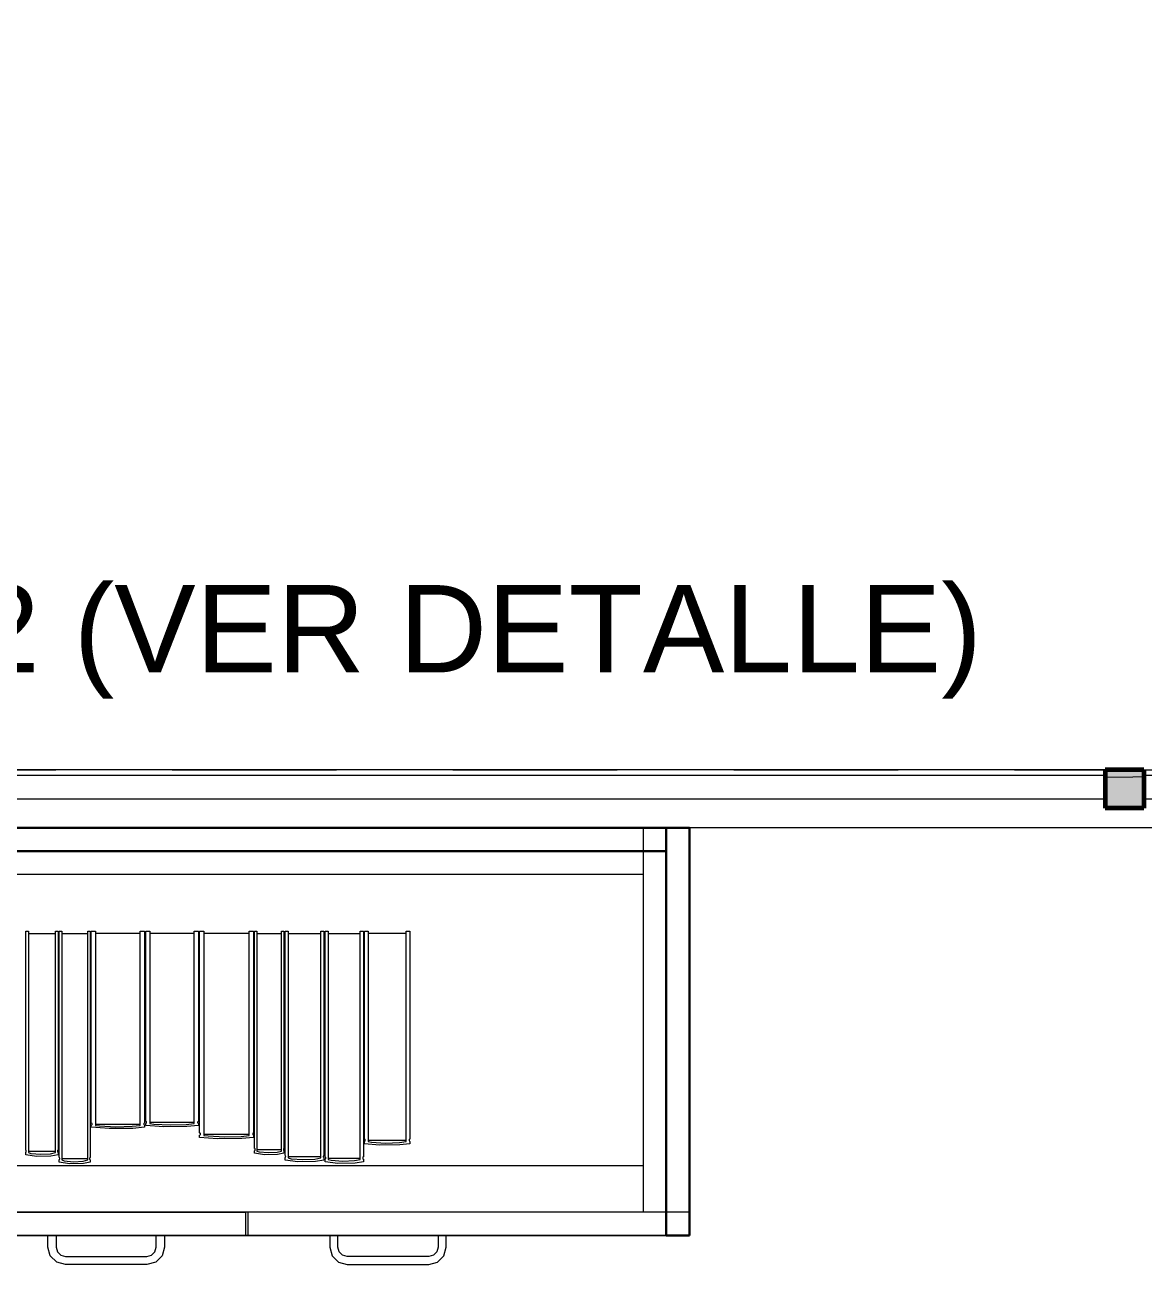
# Model space of a CAD drawing. Header units: inches. Extents: x -19 to 5698, y -728 to 92.
# Drawn here: x 319.276 to 320.237, y 16.956 to 18.04 of the extents above; entities that cross this region are included whole.
import ezdxf

# ---------------------------------------------------------------- set-up
doc = ezdxf.new("R2010")
doc.units = ezdxf.units.IN
doc.header["$MEASUREMENT"] = 0
doc.set_wipeout_variables(frame=1)
for name, pattern in [('HIDDEN', [0.375, 0.25, -0.125]), ('Hidden Line', [0.195611, 0.141111, -0.0545]), ('Wipeout_Contour', [1, 0, -1])]:
    doc.linetypes.add(name, pattern=pattern)
doc.layers.get('0').update_dxf_attribs({"color": 61})
doc.layers.add('00 conduct tomacorr', color=120, linetype='HIDDEN', lineweight=30)
for name, color, linetype in [('02 _ ARQ _ ZON _ Espacio.3D', 7, 'Continuous'), ('08 _ STR _ EXT _ 09 Vigas', 251, 'Continuous'), ('Acabado - Muros', 7, 'Continuous'), ('Interior - Mobiliario', 7, 'Continuous'), ('Notas - Etiquetas', 7, 'Continuous')]:
    doc.layers.add(name, color=color, linetype=linetype)
doc.styles.add('Estilo_Generado_4', font='swisse.ttf')
doc.dimstyles.new('Estilo_Generado__8', dxfattribs={"dimtxt": 0.18, "dimasz": 0.0912, "dimexe": 0.18, "dimexo": 0.0625, "dimgap": 0, "dimtad": 0, "dimtih": 1, "dimtoh": 1, "dimdec": 4, "dimzin": 0, "dimdsep": 46, "dimcen": 0.09, "dimadec": 0, "dimazin": 0, "dimtfac": 1, "dimtdec": 4, "dimtmove": 0, "dimatfit": 3, "dimldrblk": 'ARROWHEAD_5', "dimfxl": 1, "dimtolj": 1, "dimtzin": 0, "dimarcsym": 0})

# ---------------------------------------------------------------- blocks, each defined once
blk = doc.blocks.new('ARROWHEAD_5')
at = {"linetype": 'Continuous', "lineweight": 0}
blk.add_hatch(color=0, dxfattribs=at).paths.add_polyline_path([(-1, 0.2679), (0, 0), (-1, -0.2679)])
at = {"color": 0, "linetype": 'Continuous', "lineweight": 0}
blk.add_line((0, 0), (-1, 0), dxfattribs=at)

msp = doc.modelspace()

# ---------------------------------------------------------------- linework, layer by layer
at = {"layer": '02 _ ARQ _ ZON _ Espacio.3D', "color": 254, "linetype": 'Continuous', "lineweight": 0, "flags": 128}
for points in [[(297.5701, 17.4), (322.07, 17.4)], [(307.57, 8.1), (308.07, 8.1), (308.07, 7.7), (308.47, 7.7), (308.47, 7.35), (314.37, 7.35), (314.37, 7.7), (314.57, 7.7), (314.57, 8.1), (315.07, 8.1), (315.07, 7.7), (321.17, 7.7), (321.17, 16.9), (320.97, 16.9), (320.97, 17.4), (315.0697, 17.35), (315.07, 16.5), (314.57, 16.5), (314.5697, 17.15), (308.07, 17.15), (308.07, 16.5), (307.57, 16.5)]]:
    msp.add_lwpolyline(points, dxfattribs=at)
at = {"layer": 'Interior - Mobiliario', "color": 175, "linetype": 'Continuous', "lineweight": 13}
for p, q in [((318.3665, 17.33), (319.8265, 17.33)), ((319.8265, 17.33), (319.8265, 17.02)), ((319.8065, 17.31), (318.3865, 17.31)), ((319.8065, 17.31), (319.8065, 17.06)), ((319.2765, 17.0734), (319.2765, 17.2613)), ((319.2765, 17.2613), (319.2787, 17.2613)), ((319.2787, 17.2613), (319.2787, 17.0711)), ((319.2787, 17.2594), (319.3019, 17.2594)), ((319.3019, 17.0711), (319.3019, 17.2613)), ((319.3019, 17.2613), (319.3042, 17.2613)), ((319.3042, 17.2613), (319.3042, 17.0734)), ((319.3052, 17.0671), (319.3052, 17.2613)), ((319.3052, 17.2613), (319.3073, 17.2613)), ((319.3073, 17.2613), (319.3073, 17.0648)), ((319.3073, 17.2594), (319.3296, 17.2594)), ((319.3296, 17.0648), (319.3296, 17.2613)), ((319.3296, 17.2613), (319.3317, 17.2613)), ((319.3317, 17.2613), (319.3317, 17.0671)), ((319.3327, 17.0966), (319.3327, 17.2613)), ((319.3327, 17.2613), (319.3364, 17.2613)), ((319.3364, 17.2613), (319.3364, 17.0945)), ((319.3364, 17.2597), (319.3748, 17.2597)), ((319.3748, 17.0945), (319.3748, 17.2613)), ((319.3748, 17.2613), (319.3785, 17.2613)), ((319.3785, 17.2613), (319.3785, 17.0966)), ((319.3795, 17.0981), (319.3795, 17.2613)), ((319.3795, 17.2613), (319.3831, 17.2613)), ((319.3831, 17.2613), (319.3831, 17.0961)), ((319.3831, 17.2597), (319.4211, 17.2597)), ((319.4211, 17.0961), (319.4211, 17.2613)), ((319.4211, 17.2613), (319.4247, 17.2613)), ((319.4247, 17.2613), (319.4247, 17.0981)), ((319.4257, 17.088), (319.4257, 17.2613)), ((319.4257, 17.2613), (319.4294, 17.2613)), ((319.4294, 17.2613), (319.4294, 17.0859)), ((319.4294, 17.2596), (319.4683, 17.2596)), ((319.4683, 17.0859), (319.4683, 17.2613)), ((319.4683, 17.2613), (319.472, 17.2613)), ((319.472, 17.2613), (319.472, 17.088)), ((319.473, 17.0748), (319.473, 17.2613)), ((319.473, 17.2613), (319.475, 17.2613)), ((319.475, 17.2613), (319.475, 17.0725)), ((319.475, 17.2594), (319.4961, 17.2594)), ((319.4961, 17.0725), (319.4961, 17.2613)), ((319.4961, 17.2613), (319.4981, 17.2613)), ((319.4981, 17.2613), (319.4981, 17.0748)), ((319.4991, 17.0689), (319.4991, 17.2613)), ((319.4991, 17.2613), (319.5018, 17.2613)), ((319.5018, 17.2613), (319.5018, 17.0665)), ((319.5018, 17.2594), (319.5298, 17.2594)), ((319.5298, 17.0665), (319.5298, 17.2613)), ((319.5298, 17.2613), (319.5325, 17.2613)), ((319.5325, 17.2613), (319.5325, 17.0689)), ((319.5335, 17.0676), (319.5335, 17.2613)), ((319.5335, 17.2613), (319.5361, 17.2613)), ((319.5361, 17.2613), (319.5361, 17.0652)), ((319.5361, 17.2594), (319.5637, 17.2594)), ((319.5637, 17.0652), (319.5637, 17.2613)), ((319.5637, 17.2613), (319.5664, 17.2613)), ((319.5664, 17.2613), (319.5664, 17.0676)), ((319.5674, 17.0828), (319.5674, 17.2613)), ((319.5674, 17.2613), (319.5705, 17.2613)), ((319.5705, 17.2613), (319.5705, 17.0806)), ((319.5705, 17.2595), (319.6031, 17.2595)), ((319.6031, 17.0806), (319.6031, 17.2613)), ((319.6031, 17.2613), (319.6062, 17.2613)), ((319.6062, 17.2613), (319.6062, 17.0828)), ((319.3329, 17.0965), (319.3327, 17.0966)), ((319.3327, 17.0947), (319.333, 17.0948)), ((319.3327, 17.0929), (319.3327, 17.0947)), ((319.348, 17.0917), (319.3327, 17.0929)), ((319.3332, 17.0962), (319.3329, 17.0965)), ((319.333, 17.0948), (319.3332, 17.095)), ((319.3334, 17.096), (319.3332, 17.0962)), ((319.3332, 17.095), (319.3334, 17.0953)), ((319.3335, 17.0958), (319.3334, 17.096)), ((319.3334, 17.0953), (319.3335, 17.0955)), ((319.3335, 17.0955), (319.3335, 17.0958)), ((319.3748, 17.0954), (319.3364, 17.0954)), ((319.3364, 17.0945), (319.3398, 17.094)), ((319.3398, 17.094), (319.3539, 17.0933)), ((319.3684, 17.0919), (319.348, 17.0917)), ((319.3539, 17.0933), (319.3679, 17.0938)), ((319.3679, 17.0938), (319.3748, 17.0945)), ((319.3785, 17.0929), (319.3684, 17.0919)), ((319.3778, 17.096), (319.3777, 17.0957)), ((319.3777, 17.0957), (319.3777, 17.0955)), ((319.3777, 17.0955), (319.3778, 17.0952)), ((319.3779, 17.0962), (319.3778, 17.096)), ((319.3778, 17.0952), (319.378, 17.095)), ((319.3782, 17.0964), (319.3779, 17.0962)), ((319.378, 17.095), (319.3783, 17.0948)), ((319.3785, 17.0966), (319.3782, 17.0964)), ((319.3783, 17.0948), (319.3785, 17.0947)), ((319.3785, 17.0947), (319.3785, 17.0929)), ((319.3796, 17.098), (319.3795, 17.0981)), ((319.3795, 17.0962), (319.3797, 17.0964)), ((319.3795, 17.0944), (319.3795, 17.0962)), ((319.3946, 17.0933), (319.3795, 17.0944)), ((319.3799, 17.0978), (319.3796, 17.098)), ((319.3797, 17.0964), (319.38, 17.0966)), ((319.3801, 17.0976), (319.3799, 17.0978)), ((319.38, 17.0966), (319.3801, 17.0968)), ((319.3802, 17.0973), (319.3801, 17.0976)), ((319.3801, 17.0968), (319.3802, 17.0971)), ((319.3802, 17.0971), (319.3802, 17.0973)), ((319.4211, 17.0969), (319.3831, 17.0969)), ((319.3831, 17.0961), (319.3865, 17.0956)), ((319.3865, 17.0956), (319.4004, 17.0949)), ((319.4148, 17.0935), (319.3946, 17.0933)), ((319.4004, 17.0949), (319.4143, 17.0953)), ((319.4143, 17.0953), (319.4211, 17.0961)), ((319.4247, 17.0944), (319.4148, 17.0935)), ((319.4241, 17.0975), (319.424, 17.0973)), ((319.424, 17.0973), (319.424, 17.097)), ((319.424, 17.097), (319.4241, 17.0968)), ((319.4242, 17.0977), (319.4241, 17.0975)), ((319.4241, 17.0968), (319.4243, 17.0965)), ((319.4245, 17.0979), (319.4242, 17.0977)), ((319.4243, 17.0965), (319.4246, 17.0963)), ((319.4247, 17.0981), (319.4245, 17.0979)), ((319.4246, 17.0963), (319.4247, 17.0962)), ((319.4247, 17.0962), (319.4247, 17.0944)), ((319.4259, 17.0879), (319.4257, 17.088)), ((319.4257, 17.0861), (319.426, 17.0862)), ((319.4257, 17.0841), (319.4257, 17.0861)), ((319.4412, 17.083), (319.4257, 17.0841)), ((319.4262, 17.0877), (319.4259, 17.0879)), ((319.426, 17.0862), (319.4262, 17.0864)), ((319.4264, 17.0875), (319.4262, 17.0877)), ((319.4262, 17.0864), (319.4264, 17.0867)), ((319.4265, 17.0872), (319.4264, 17.0875)), ((319.4264, 17.0867), (319.4265, 17.087)), ((319.4265, 17.087), (319.4265, 17.0872)), ((319.4683, 17.0868), (319.4294, 17.0868)), ((319.4294, 17.0859), (319.433, 17.0854)), ((319.433, 17.0854), (319.4472, 17.0847)), ((319.4619, 17.0832), (319.4412, 17.083)), ((319.4472, 17.0847), (319.4614, 17.0851)), ((319.4614, 17.0851), (319.4683, 17.0859)), ((319.472, 17.0841), (319.4619, 17.0832)), ((319.4714, 17.0874), (319.4713, 17.0872)), ((319.4713, 17.0872), (319.4713, 17.0869)), ((319.4713, 17.0869), (319.4714, 17.0866)), ((319.4715, 17.0877), (319.4714, 17.0874)), ((319.4714, 17.0866), (319.4716, 17.0864)), ((319.4718, 17.0879), (319.4715, 17.0877)), ((319.4716, 17.0864), (319.4719, 17.0862)), ((319.472, 17.088), (319.4718, 17.0879)), ((319.4719, 17.0862), (319.472, 17.0861)), ((319.472, 17.0861), (319.472, 17.0841)), ((319.5675, 17.0827), (319.5674, 17.0828)), ((319.5674, 17.0808), (319.5676, 17.0809)), ((319.5674, 17.0788), (319.5674, 17.0808)), ((319.5678, 17.0825), (319.5675, 17.0827)), ((319.5676, 17.0809), (319.5678, 17.0812)), ((319.5679, 17.0822), (319.5678, 17.0825)), ((319.5678, 17.0812), (319.5679, 17.0814)), ((319.568, 17.082), (319.5679, 17.0822)), ((319.5679, 17.0814), (319.568, 17.0817)), ((319.568, 17.0817), (319.568, 17.082)), ((319.6031, 17.0816), (319.5705, 17.0816)), ((319.5705, 17.0806), (319.5734, 17.0801)), ((319.5734, 17.0801), (319.5853, 17.0793)), ((319.5853, 17.0793), (319.5973, 17.0798)), ((319.5973, 17.0798), (319.6031, 17.0806)), ((319.6057, 17.0822), (319.6056, 17.0819)), ((319.6056, 17.0819), (319.6056, 17.0816)), ((319.6056, 17.0816), (319.6057, 17.0814)), ((319.6058, 17.0824), (319.6057, 17.0822)), ((319.6057, 17.0814), (319.6059, 17.0811)), ((319.606, 17.0827), (319.6058, 17.0824)), ((319.6059, 17.0811), (319.6061, 17.0809)), ((319.6062, 17.0828), (319.606, 17.0827)), ((319.6061, 17.0809), (319.6062, 17.0808)), ((319.6062, 17.0808), (319.6062, 17.0788)), ((319.2766, 17.0733), (319.2765, 17.0734)), ((319.2765, 17.0713), (319.2766, 17.0714)), ((319.2765, 17.0692), (319.2765, 17.0713)), ((319.2857, 17.0679), (319.2765, 17.0692)), ((319.2768, 17.0731), (319.2766, 17.0733)), ((319.2766, 17.0714), (319.2768, 17.0717)), ((319.2769, 17.0728), (319.2768, 17.0731)), ((319.2768, 17.0717), (319.2769, 17.0719)), ((319.2769, 17.0725), (319.2769, 17.0728)), ((319.2769, 17.0722), (319.2769, 17.0725)), ((319.2769, 17.0719), (319.2769, 17.0722)), ((319.3019, 17.0721), (319.2787, 17.0721)), ((319.2787, 17.0711), (319.2808, 17.0705)), ((319.2808, 17.0705), (319.2893, 17.0697)), ((319.2893, 17.0697), (319.2978, 17.0702)), ((319.2978, 17.0702), (319.3019, 17.0711)), ((319.3042, 17.0692), (319.2981, 17.0681)), ((319.3038, 17.073), (319.3037, 17.0727)), ((319.3037, 17.0727), (319.3037, 17.0724)), ((319.3037, 17.0724), (319.3037, 17.0722)), ((319.3037, 17.0722), (319.3038, 17.0719)), ((319.304, 17.0732), (319.3038, 17.073)), ((319.3038, 17.0719), (319.3039, 17.0716)), ((319.3039, 17.0716), (319.304, 17.0714)), ((319.3042, 17.0734), (319.304, 17.0732)), ((319.304, 17.0714), (319.3042, 17.0713)), ((319.3042, 17.0713), (319.3042, 17.0692)), ((319.4731, 17.0747), (319.473, 17.0748)), ((319.473, 17.0727), (319.4732, 17.0728)), ((319.473, 17.0706), (319.473, 17.0727)), ((319.4814, 17.0693), (319.473, 17.0706)), ((319.4733, 17.0744), (319.4731, 17.0747)), ((319.4732, 17.0728), (319.4733, 17.0731)), ((319.4734, 17.0742), (319.4733, 17.0744)), ((319.4733, 17.0731), (319.4734, 17.0733)), ((319.4735, 17.0739), (319.4734, 17.0742)), ((319.4734, 17.0733), (319.4735, 17.0736)), ((319.4735, 17.0736), (319.4735, 17.0739)), ((319.4961, 17.0734), (319.475, 17.0734)), ((319.475, 17.0725), (319.4769, 17.0719)), ((319.4769, 17.0719), (319.4846, 17.0711)), ((319.4926, 17.0695), (319.4814, 17.0693)), ((319.4846, 17.0711), (319.4923, 17.0716)), ((319.4923, 17.0716), (319.4961, 17.0725)), ((319.4981, 17.0706), (319.4926, 17.0695)), ((319.4978, 17.0744), (319.4977, 17.0741)), ((319.4977, 17.0741), (319.4977, 17.0738)), ((319.4977, 17.0738), (319.4977, 17.0735)), ((319.4977, 17.0735), (319.4977, 17.0733)), ((319.4977, 17.0733), (319.4979, 17.073)), ((319.498, 17.0746), (319.4978, 17.0744)), ((319.4979, 17.073), (319.498, 17.0728)), ((319.4981, 17.0748), (319.498, 17.0746)), ((319.498, 17.0728), (319.4981, 17.0727)), ((319.4981, 17.0727), (319.4981, 17.0706)), ((319.4992, 17.0688), (319.4991, 17.0689)), ((319.4994, 17.0685), (319.4992, 17.0688)), ((319.4996, 17.0682), (319.4994, 17.0685)), ((319.5323, 17.0687), (319.5321, 17.0684)), ((319.5325, 17.0689), (319.5323, 17.0687)), ((319.5803, 17.0776), (319.5674, 17.0788)), ((319.5977, 17.0778), (319.5803, 17.0776)), ((319.6062, 17.0788), (319.5977, 17.0778)), ((318.3865, 17.06), (319.8065, 17.06)), ((319.2981, 17.0681), (319.2857, 17.0679)), ((319.3053, 17.067), (319.3052, 17.0671)), ((319.3052, 17.0649), (319.3053, 17.0651)), ((319.3052, 17.0628), (319.3052, 17.0649)), ((319.314, 17.0614), (319.3052, 17.0628)), ((319.3054, 17.0668), (319.3053, 17.067)), ((319.3053, 17.0651), (319.3054, 17.0653)), ((319.3055, 17.0665), (319.3054, 17.0668)), ((319.3054, 17.0653), (319.3055, 17.0656)), ((319.3056, 17.0662), (319.3055, 17.0665)), ((319.3055, 17.0656), (319.3056, 17.0659)), ((319.3056, 17.0659), (319.3056, 17.0662)), ((319.3296, 17.0657), (319.3073, 17.0657)), ((319.3073, 17.0648), (319.3093, 17.0642)), ((319.3093, 17.0642), (319.3174, 17.0633)), ((319.3259, 17.0617), (319.314, 17.0614)), ((319.3174, 17.0633), (319.3256, 17.0638)), ((319.3256, 17.0638), (319.3296, 17.0648)), ((319.3317, 17.0628), (319.3259, 17.0617)), ((319.3314, 17.0667), (319.3313, 17.0664)), ((319.3313, 17.0664), (319.3313, 17.0661)), ((319.3313, 17.0661), (319.3313, 17.0658)), ((319.3313, 17.0658), (319.3313, 17.0656)), ((319.3313, 17.0656), (319.3315, 17.0653)), ((319.3316, 17.067), (319.3314, 17.0667)), ((319.3315, 17.0653), (319.3316, 17.065)), ((319.3317, 17.0671), (319.3316, 17.067)), ((319.3316, 17.065), (319.3317, 17.0649)), ((319.3317, 17.0649), (319.3317, 17.0628)), ((319.4991, 17.0667), (319.4993, 17.0668)), ((319.4991, 17.0645), (319.4991, 17.0667)), ((319.5102, 17.0632), (319.4991, 17.0645)), ((319.4993, 17.0668), (319.4995, 17.0671)), ((319.4995, 17.0671), (319.4996, 17.0674)), ((319.4997, 17.0679), (319.4996, 17.0682)), ((319.4996, 17.0674), (319.4997, 17.0677)), ((319.4997, 17.0677), (319.4997, 17.0679)), ((319.5298, 17.0675), (319.5018, 17.0675)), ((319.5018, 17.0665), (319.5043, 17.0659)), ((319.5043, 17.0659), (319.5145, 17.0651)), ((319.5252, 17.0635), (319.5102, 17.0632)), ((319.5145, 17.0651), (319.5248, 17.0656)), ((319.5248, 17.0656), (319.5298, 17.0665)), ((319.5325, 17.0645), (319.5252, 17.0635)), ((319.532, 17.0682), (319.5319, 17.0679)), ((319.5319, 17.0679), (319.5319, 17.0676)), ((319.5319, 17.0676), (319.532, 17.0673)), ((319.5321, 17.0684), (319.532, 17.0682)), ((319.532, 17.0673), (319.5322, 17.067)), ((319.5322, 17.067), (319.5324, 17.0668)), ((319.5324, 17.0668), (319.5325, 17.0667)), ((319.5325, 17.0667), (319.5325, 17.0645)), ((319.5336, 17.0675), (319.5335, 17.0676)), ((319.5335, 17.0654), (319.5337, 17.0655)), ((319.5335, 17.0632), (319.5335, 17.0654)), ((319.5445, 17.0619), (319.5335, 17.0632)), ((319.5338, 17.0672), (319.5336, 17.0675)), ((319.5337, 17.0655), (319.5339, 17.0658)), ((319.534, 17.0669), (319.5338, 17.0672)), ((319.5339, 17.0658), (319.534, 17.0661)), ((319.534, 17.0667), (319.534, 17.0669)), ((319.534, 17.0664), (319.534, 17.0667)), ((319.534, 17.0661), (319.534, 17.0664)), ((319.5637, 17.0662), (319.5361, 17.0662)), ((319.5361, 17.0652), (319.5386, 17.0646)), ((319.5386, 17.0646), (319.5487, 17.0638)), ((319.5592, 17.0621), (319.5445, 17.0619)), ((319.5487, 17.0638), (319.5588, 17.0643)), ((319.5588, 17.0643), (319.5637, 17.0652)), ((319.5664, 17.0632), (319.5592, 17.0621)), ((319.5659, 17.0669), (319.5658, 17.0666)), ((319.5658, 17.0666), (319.5658, 17.0663)), ((319.5658, 17.0663), (319.5659, 17.066)), ((319.566, 17.0672), (319.5659, 17.0669)), ((319.5659, 17.066), (319.566, 17.0657)), ((319.5662, 17.0674), (319.566, 17.0672)), ((319.566, 17.0657), (319.5662, 17.0655)), ((319.5664, 17.0676), (319.5662, 17.0674)), ((319.5662, 17.0655), (319.5664, 17.0654)), ((319.5664, 17.0654), (319.5664, 17.0632)), ((319.8065, 17.06), (319.8065, 17.02)), ((319.8265, 17.02), (318.3665, 17.02)), ((319.8065, 17.02), (318.3865, 17.02)), ((319.1065, 17.02), (319.4655, 17.02)), ((319.4655, 17), (319.4655, 17.02)), ((319.4675, 17), (319.4675, 17.02)), ((319.1065, 17), (319.4655, 17)), ((319.2955, 16.99), (319.2955, 17)), ((319.2955, 17), (319.3025, 17)), ((319.3025, 17), (319.3025, 16.99)), ((319.3885, 17), (319.3955, 17)), ((319.3885, 16.99), (319.3885, 17)), ((319.3955, 17), (319.3955, 16.99)), ((319.5375, 17), (319.5375, 16.99)), ((319.5445, 17), (319.5375, 17)), ((319.5445, 16.99), (319.5445, 17)), ((319.6305, 17), (319.6305, 16.99)), ((319.6375, 17), (319.6305, 17)), ((319.6375, 16.99), (319.6375, 17)), ((319.2975, 16.9825), (319.2955, 16.99)), ((319.303, 16.977), (319.2975, 16.9825)), ((319.3025, 16.99), (319.3036, 16.986)), ((319.3036, 16.986), (319.3065, 16.9831)), ((319.3065, 16.9831), (319.3105, 16.982)), ((319.3105, 16.982), (319.3805, 16.982)), ((319.3805, 16.982), (319.3845, 16.9831)), ((319.3845, 16.9831), (319.3874, 16.986)), ((319.3874, 16.986), (319.3885, 16.99)), ((319.3935, 16.9825), (319.388, 16.977)), ((319.3955, 16.99), (319.3935, 16.9825)), ((319.5375, 16.99), (319.5395, 16.9825)), ((319.5395, 16.9825), (319.545, 16.977)), ((319.5456, 16.986), (319.5445, 16.99)), ((319.5485, 16.9831), (319.5456, 16.986)), ((319.5525, 16.982), (319.5485, 16.9831)), ((319.6225, 16.982), (319.5525, 16.982)), ((319.6265, 16.9831), (319.6225, 16.982)), ((319.6294, 16.986), (319.6265, 16.9831)), ((319.6305, 16.99), (319.6294, 16.986)), ((319.63, 16.977), (319.6355, 16.9825)), ((319.6355, 16.9825), (319.6375, 16.99)), ((319.3105, 16.975), (319.303, 16.977)), ((319.3805, 16.975), (319.3105, 16.975)), ((319.388, 16.977), (319.3805, 16.975)), ((319.545, 16.977), (319.5525, 16.975)), ((319.5525, 16.975), (319.6225, 16.975)), ((319.6225, 16.975), (319.63, 16.977))]:
    msp.add_line(p, q, dxfattribs=at)

# ---------------------------------------------------------------- texts
at = {"layer": 'Notas - Etiquetas', "color": 171, "linetype": 'Continuous', "lineweight": 13, "insert": (318.3221, 17.5099), "char_height": 0.075, "attachment_point": 4, "rotation": 359.9999, "style": 'Estilo_Generado_4'}
msp.add_mtext('\\A1;{\\pql;\\fSwis721 Ex BT|b0|i0|c0|p34;TABIQUERIA FIJA 2 (VER DETALLE)\\fSwis721 Ex BT|b0|i0|c0|p34; }', dxfattribs=at)

# ---------------------------------------------------------------- next in the draw order: wipeouts: each hides what was drawn before it
at = {"color": 254, "linetype": 'Wipeout_Contour', "lineweight": 0, "ltscale": 14724.431543}
msp.add_wipeout([(318.07, 17.4), (318.07, 17.35), (320.22, 17.35), (320.22, 17.367), (320.2035, 17.367), (320.2035, 17.4)], dxfattribs=at).dxf.layer = 'Acabado - Muros'

# ---------------------------------------------------------------- next in the draw order: linework, layer by layer
at = {"layer": 'Acabado - Muros', "color": 251, "linetype": 'Continuous', "lineweight": 13, "flags": 128}
msp.add_lwpolyline([(320.2035, 17.4), (318.07, 17.4)], dxfattribs=at)

# ---------------------------------------------------------------- next in the draw order: wipeouts: each hides what was drawn before it
at = {"color": 254, "linetype": 'Wipeout_Contour', "lineweight": 0, "ltscale": 14732.031225}
msp.add_wipeout([(320.22, 17.367), (320.22, 17.35), (320.87, 17.35), (320.87, 17.4), (320.2365, 17.4), (320.2365, 17.367)], dxfattribs=at).dxf.layer = 'Acabado - Muros'

# ---------------------------------------------------------------- next in the draw order: linework, layer by layer
at = {"layer": 'Acabado - Muros', "color": 7, "linetype": 'Continuous', "lineweight": 60}
msp.add_line((320.2365, 17.367), (320.2035, 17.367), dxfattribs=at)
at = {"layer": 'Acabado - Muros', "color": 251, "linetype": 'Continuous', "lineweight": 13, "flags": 128}
msp.add_lwpolyline([(320.87, 17.35), (320.22, 17.35), (318.07, 17.35)], dxfattribs=at)

# ---------------------------------------------------------------- next in the draw order: wipeouts: each hides what was drawn before it
at = {"color": 254, "linetype": 'Wipeout_Contour', "lineweight": 0, "ltscale": 9815.50174}
msp.add_wipeout([(318.07, 17.395), (318.07, 17.375), (320.2035, 17.375), (320.2035, 17.395)], dxfattribs=at).dxf.layer = 'Acabado - Muros'
at = {"color": 254, "linetype": 'Wipeout_Contour', "lineweight": 0, "ltscale": 9821.167587}
msp.add_wipeout([(320.2365, 17.395), (320.2365, 17.375), (320.87, 17.375), (320.87, 17.395)], dxfattribs=at).dxf.layer = 'Acabado - Muros'

# ---------------------------------------------------------------- next in the draw order: hatches: boundary and pattern name
at = {"layer": 'Acabado - Muros', "linetype": 'Continuous', "lineweight": 0}
msp.add_hatch(color=254, dxfattribs=at).paths.add_polyline_path([(320.2035, 17.367), (320.2365, 17.367), (320.2365, 17.4), (320.2035, 17.4)])

# ---------------------------------------------------------------- next in the draw order: linework, layer by layer
at = {"layer": '00 conduct tomacorr'}
for centre, radius, start, end in [((320.7587, 4.2281, 0.0033), 15.5106, 84.8766, 121.87315), ((319.5843, -4.8744, 0.0033), 23.3532, 75.40234, 107.48309)]:
    msp.add_arc(centre, radius, start, end, dxfattribs=at)
at = {"layer": '08 _ STR _ EXT _ 09 Vigas', "color": 251, "linetype": 'Hidden Line', "lineweight": 13, "true_color": 0x636466}
msp.add_line((308.07, 17.4), (321.57, 17.4), dxfattribs=at)
at = {"layer": 'Acabado - Muros', "color": 7, "linetype": 'Continuous', "lineweight": 60}
for p, q in [((320.2035, 17.4), (320.2035, 17.367)), ((320.2365, 17.4), (320.2035, 17.4)), ((320.2365, 17.4), (320.2365, 17.367))]:
    msp.add_line(p, q, dxfattribs=at)
at = {"layer": 'Acabado - Muros', "color": 7, "linetype": 'Continuous', "lineweight": 13, "flags": 128}
for points in [[(318.07, 17.395), (318.07, 17.375), (320.2035, 17.375), (320.2035, 17.395)], [(320.2365, 17.395), (320.2365, 17.375), (320.87, 17.375), (320.87, 17.395)]]:
    msp.add_lwpolyline(points, close=True, dxfattribs=at)

# ---------------------------------------------------------------- next in the draw order: leaders
at = {"layer": 'Notas - Etiquetas', "color": 144, "linetype": 'Continuous', "lineweight": 13, "annotation_type": 0, "has_hookline": 1, "hookline_direction": 0, "text_width": 1.9482, "horizontal_direction": (1, -1e-06, 0)}
msp.add_leader([(318.02, 17.385), (318.1229, 17.5099), (318.3221, 17.5099)], dimstyle='Estilo_Generado__8', dxfattribs=at)

# ---------------------------------------------------------------- next in the draw order: wipeouts: each hides what was drawn before it
at = {"color": 254, "linetype": 'Wipeout_Contour', "lineweight": 0, "ltscale": 9815.339368}
msp.add_wipeout([(319.8265, 17.33), (319.8265, 17.35), (318.3665, 17.35), (318.3665, 17.33)], dxfattribs=at).dxf.layer = 'Interior - Mobiliario'

# ---------------------------------------------------------------- next in the draw order: linework, layer by layer
at = {"layer": 'Interior - Mobiliario', "color": 175, "linetype": 'Continuous', "lineweight": 30}
for p, q in [((318.3665, 17.35), (319.8265, 17.35)), ((319.8265, 17.33), (319.8265, 17.35)), ((318.3665, 17.33), (319.8265, 17.33))]:
    msp.add_line(p, q, dxfattribs=at)
at = {"layer": 'Interior - Mobiliario', "color": 175, "linetype": 'Continuous', "lineweight": 13}
for p, q in [((318.3665, 17.35), (319.8265, 17.35)), ((318.3865, 17.35), (319.8065, 17.35)), ((319.8065, 17.35), (319.8065, 17.31)), ((319.8265, 17.35), (319.8265, 17.33)), ((319.8265, 17.33), (318.3665, 17.33))]:
    msp.add_line(p, q, dxfattribs=at)

# ---------------------------------------------------------------- next in the draw order: wipeouts: each hides what was drawn before it
at = {"color": 254, "linetype": 'Wipeout_Contour', "lineweight": 0, "ltscale": 9818.294682}
msp.add_wipeout([(319.8465, 17), (319.8465, 17.35), (319.8265, 17.35), (319.8265, 17)], dxfattribs=at).dxf.layer = 'Interior - Mobiliario'

# ---------------------------------------------------------------- next in the draw order: linework, layer by layer
at = {"layer": 'Interior - Mobiliario', "color": 175, "linetype": 'Continuous', "lineweight": 13}
for p, q in [((319.8465, 17.35), (318.3465, 17.35)), ((318.3665, 17.35), (319.8265, 17.35)), ((319.8065, 17.35), (319.8465, 17.35)), ((319.8265, 17.35), (319.8465, 17.35)), ((319.8265, 17), (319.8265, 17.35)), ((319.8265, 17.35), (319.8265, 17)), ((319.8465, 17.35), (319.8465, 17)), ((319.8465, 17.35), (319.8465, 17.02)), ((319.8465, 17), (319.8465, 17.35)), ((318.3665, 17.33), (319.8265, 17.33)), ((318.3665, 17.33), (319.8265, 17.33)), ((318.3665, 17.33), (319.8265, 17.33)), ((319.8265, 17.33), (319.8265, 17)), ((319.8265, 17.33), (319.8265, 17.02)), ((319.8265, 17.33), (319.8265, 17.02)), ((319.8265, 17.02), (318.3665, 17.02)), ((319.8265, 17.02), (318.3665, 17.02)), ((319.8265, 17.02), (319.4675, 17.02)), ((319.8465, 17.02), (319.8065, 17.02)), ((319.8265, 17), (319.8265, 17.02)), ((318.3465, 17), (319.8465, 17)), ((319.8265, 17), (318.3665, 17)), ((319.8265, 17), (318.3665, 17)), ((319.8265, 17), (319.4675, 17)), ((319.8465, 17), (319.8265, 17))]:
    msp.add_line(p, q, dxfattribs=at)
at = {"layer": 'Interior - Mobiliario', "color": 175, "linetype": 'Continuous', "lineweight": 30}
for p, q in [((319.8265, 17), (319.8265, 17.35)), ((319.8265, 17.35), (319.8465, 17.35)), ((319.8465, 17), (319.8465, 17.35)), ((319.8265, 17), (319.8465, 17))]:
    msp.add_line(p, q, dxfattribs=at)

doc.saveas('drawing.dxf')
